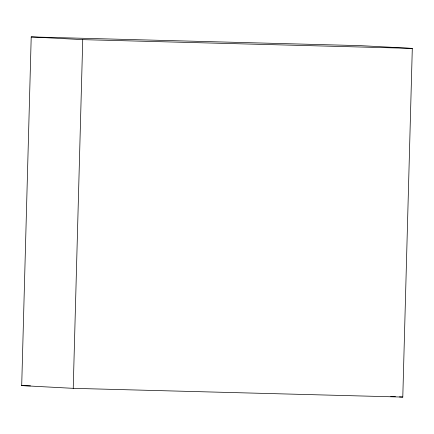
<?xml version="1.0" encoding="UTF-8"?>
<svg xmlns="http://www.w3.org/2000/svg" width="434" height="434" viewBox="0 0 434 434"><rect width="100%" height="100%" fill="white"/><g stroke="black" fill="none" stroke-linecap="round" stroke-linejoin="round"><path stroke-width="0.65" d="M21.7 385.609L31.21 36.917L360.768 45.662L412.3 48.391L402.79 397.083L73.232 388.338L21.7 385.609L30.499 385.842M73.232 388.338L82.737 39.64L31.21 36.917M82.737 39.64L412.3 48.391M390.746 396.448L395.428 396.698M399.448 396.909L402.79 397.083"/></g></svg>
